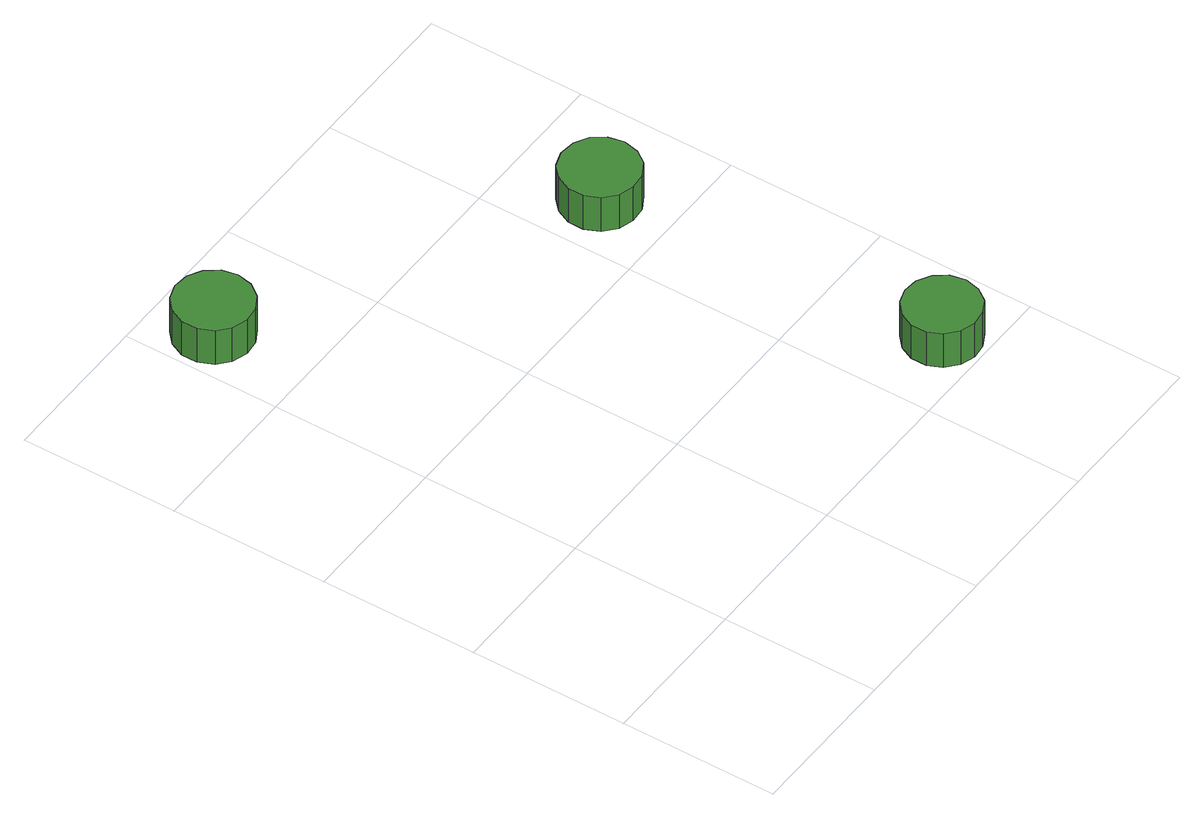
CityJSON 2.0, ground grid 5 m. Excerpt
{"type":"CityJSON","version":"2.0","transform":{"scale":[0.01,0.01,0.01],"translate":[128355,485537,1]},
"CityObjects":{
"tree1":{"type":"SolitaryVegetationObject","attributes":{"function":"something"},"geometry":[{"type":"MultiSurface","lod":"1","boundaries":[[[0,1,2,3,4,5,6,7,8,9,10,11,12,13,14]],[[15,16,17,18,19,20,21,22,23,24,25,26,27,28,29]],[[0,29,28,1]],[[1,28,27,2]],[[2,27,26,3]],[[3,26,25,4]],[[4,25,24,5]],[[5,24,23,6]],[[6,23,22,7]],[[7,22,21,8]],[[8,21,20,9]],[[9,20,19,10]],[[10,19,18,11]],[[11,18,17,12]],[[12,17,16,13]],[[13,16,15,14]],[[14,15,29,0]]]}]},
"tree2":{"type":"SolitaryVegetationObject","attributes":{"function":"something"},"geometry":[{"type":"MultiSurface","lod":"1","boundaries":[[[30,31,32,33,34,35,36,37,38,39,40,41,42,43,44]],[[45,46,47,48,49,50,51,52,53,54,55,56,57,58,59]],[[30,59,58,31]],[[31,58,57,32]],[[32,57,56,33]],[[33,56,55,34]],[[34,55,54,35]],[[35,54,53,36]],[[36,53,52,37]],[[37,52,51,38]],[[38,51,50,39]],[[39,50,49,40]],[[40,49,48,41]],[[41,48,47,42]],[[42,47,46,43]],[[43,46,45,44]],[[44,45,59,30]]]}]},
"tree3":{"type":"SolitaryVegetationObject","attributes":{"function":"something"},"geometry":[{"type":"MultiSurface","lod":"1","boundaries":[[[60,61,62,63,64,65,66,67,68,69,70,71,72,73,74]],[[75,76,77,78,79,80,81,82,83,84,85,86,87,88,89]],[[60,89,88,61]],[[61,88,87,62]],[[62,87,86,63]],[[63,86,85,64]],[[64,85,84,65]],[[65,84,83,66]],[[66,83,82,67]],[[67,82,81,68]],[[68,81,80,69]],[[69,80,79,70]],[[70,79,78,71]],[[71,78,77,72]],[[72,77,76,73]],[[73,76,75,74]],[[74,75,89,60]]]}]}
},
"vertices":[
[264,1804,158],[253,1853,158],[223,1894,158],[180,1919,158],[129,1925,158],[81,1909,158],[44,1875,158],[23,1829,158],[23,1779,158],[44,1732,158],[81,1699,158],[129,1683,158],[180,1688,158],[223,1713,158],[253,1754,158],[253,1754,29],[223,1713,29],[180,1688,29],[129,1683,29],[81,1699,29],[44,1732,29],[23,1779,29],[23,1829,29],[44,1875,29],[81,1909,29],[129,1925,29],[180,1919,29],[223,1894,29],[253,1853,29],[264,1804,29],
[1375,129,161],[1364,177,161],[1336,216,161],[1293,241,161],[1245,246,161],[1198,231,161],[1162,198,161],[1142,153,161],[1142,104,161],[1162,60,161],[1198,27,161],[1245,12,161],[1293,17,161],[1336,41,161],[1364,81,161],[1364,81,32],[1336,41,32],[1293,17,32],[1245,12,32],[1198,27,32],[1162,60,32],[1142,104,32],[1142,153,32],[1162,198,32],[1198,231,32],[1245,246,32],[1293,241,32],[1336,216,32],[1364,177,32],[1375,129,32],
[1303,1220,155],[1292,1269,155],[1263,1310,155],[1219,1335,155],[1168,1341,155],[1120,1325,155],[1083,1291,155],[1062,1245,155],[1062,1194,155],[1083,1148,155],[1120,1114,155],[1168,1099,155],[1219,1104,155],[1263,1129,155],[1292,1170,155],[1292,1170,26],[1263,1129,26],[1219,1104,26],[1168,1099,26],[1120,1114,26],[1083,1148,26],[1062,1194,26],[1062,1245,26],[1083,1291,26],[1120,1325,26],[1168,1341,26],[1219,1335,26],[1263,1310,26],[1292,1269,26],[1303,1220,26]
]}
